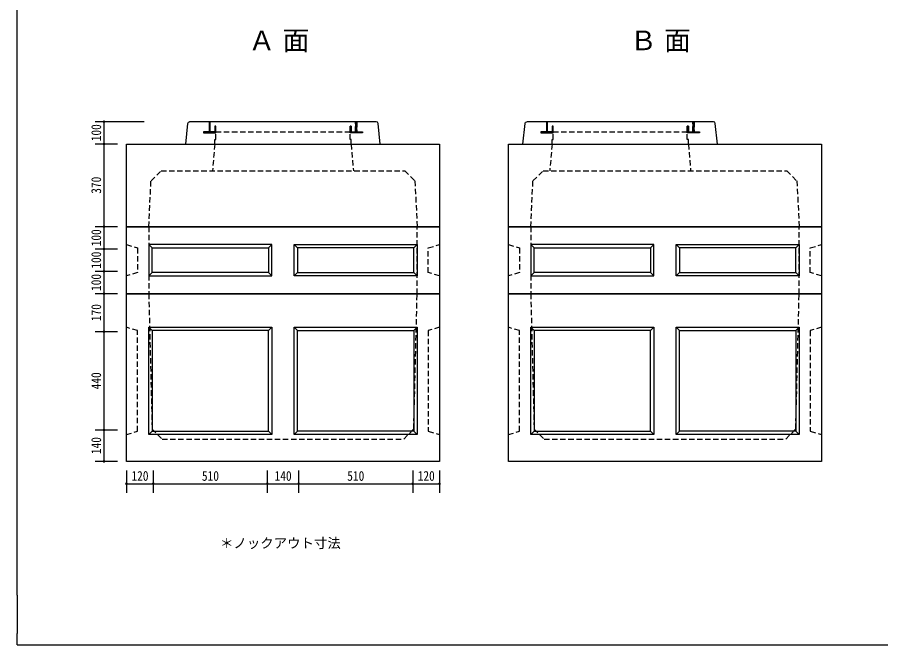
# Model space of a CAD drawing. Units: millimetres, scale not verified. Extents: x -3704 to 3796, y -2790 to 2696.
# Drawn here: x -3704 to 157, y -2790 to 17 of the extents above; entities that cross this region are included whole.
import ezdxf
from ezdxf.enums import TextEntityAlignment as Align

# ---------------------------------------------------------------- set-up
doc = ezdxf.new("R2010")
doc.units = ezdxf.units.MM
doc.header["$LTSCALE"] = 20
doc.linetypes.add('DASHED1', pattern=[1.8, 1.2, -0.6])
doc.layers.add('0-0_レイヤ_1', color=7, linetype='Continuous')
doc.layers.add('0-9_レイヤ10', color=7, linetype='Continuous')
doc.styles.add('HG丸ｺﾞｼｯｸM-PRO', font='')
doc.styles.add('ＭＳ ゴシック', font='')
doc.styles.get('HG丸ｺﾞｼｯｸM-PRO').set_extended_font_data('HG丸ｺﾞｼｯｸM-PRO')
doc.styles.get('ＭＳ ゴシック').set_extended_font_data('MS Gothic')

msp = doc.modelspace()

# ---------------------------------------------------------------- hatches: boundary and pattern name
at = {"layer": '0-9_レイヤ10'}
for points in [[(-3310.12, -450, 1), (-3322.12, -450, 1)], [(-3310.12, -550, 1), (-3322.12, -550, 1)], [(-3310.12, -920, 1), (-3322.12, -920, 1)], [(-3310.12, -1020, 1), (-3322.12, -1020, 1)], [(-3310.12, -1120, 1), (-3322.12, -1120, 1)], [(-3310.12, -1220, 1), (-3322.12, -1220, 1)], [(-3310.12, -1390, 1), (-3322.12, -1390, 1)], [(-3310.12, -1830, 1), (-3322.12, -1830, 1)], [(-3310.12, -1970, 1), (-3322.12, -1970, 1)], [(-3210.12, -2070, 1), (-3222.12, -2070, 1)], [(-3090.12, -2070, 1), (-3102.12, -2070, 1)], [(-2580.12, -2070, 1), (-2592.12, -2070, 1)], [(-2440.12, -2070, 1), (-2452.12, -2070, 1)], [(-1930.12, -2070, 1), (-1942.12, -2070, 1)], [(-1810.12, -2070, 1), (-1822.12, -2070, 1)]]:
    msp.add_hatch(color=256, dxfattribs=at).paths.add_polyline_path(points)

# ---------------------------------------------------------------- linework, layer by layer
at = {"layer": '0-0_レイヤ_1'}
for p, q in [((-3704.12, -2568.82), (-3704.12, 2646.47)), ((-2951.12, -550), (-2941.12, -457.5)), ((-2098.62, -450), (-2933.62, -450)), ((-2846.12, -452), (-2841.12, -452)), ((-2846.12, -454), (-2841.12, -454)), ((-2846.12, -456), (-2841.12, -456)), ((-2846.12, -458), (-2841.12, -458)), ((-2846.12, -460), (-2841.12, -460)), ((-2846.12, -462), (-2841.12, -462)), ((-2191.12, -452), (-2186.12, -452)), ((-2191.12, -454), (-2186.12, -454)), ((-2191.12, -456), (-2186.12, -456)), ((-2191.12, -458), (-2186.12, -458)), ((-2191.12, -460), (-2186.12, -460)), ((-2191.12, -462), (-2186.12, -462)), ((-2081.12, -550), (-2091.12, -457.5)), ((-1443.12, -550), (-1433.12, -457.5)), ((-590.62, -450), (-1425.62, -450)), ((-1338.12, -452), (-1333.12, -452)), ((-1338.12, -454), (-1333.12, -454)), ((-1338.12, -456), (-1333.12, -456)), ((-1338.12, -458), (-1333.12, -458)), ((-1338.12, -460), (-1333.12, -460)), ((-1338.12, -462), (-1333.12, -462)), ((-683.12, -452), (-678.12, -452)), ((-683.12, -454), (-678.12, -454)), ((-683.12, -456), (-678.12, -456)), ((-683.12, -458), (-678.12, -458)), ((-683.12, -460), (-678.12, -460)), ((-683.12, -462), (-678.12, -462)), ((-573.12, -550), (-583.12, -457.5)), ((-2871.12, -496), (-2821.12, -496)), ((-2871.12, -498), (-2821.12, -498)), ((-2871.12, -500), (-2821.12, -500)), ((-2846.12, -464), (-2841.12, -464)), ((-2846.12, -466), (-2841.12, -466)), ((-2846.12, -468), (-2841.12, -468)), ((-2846.12, -470), (-2841.12, -470)), ((-2846.12, -472), (-2841.12, -472)), ((-2846.12, -474), (-2841.12, -474)), ((-2846.12, -476), (-2841.12, -476)), ((-2846.12, -478), (-2841.12, -478)), ((-2846.12, -480), (-2841.12, -480)), ((-2846.12, -482), (-2841.12, -482)), ((-2846.12, -484), (-2841.12, -484)), ((-2846.12, -486), (-2841.12, -486)), ((-2846.12, -488), (-2841.12, -488)), ((-2846.12, -490), (-2841.12, -490)), ((-2846.12, -492), (-2841.12, -492)), ((-2846.12, -494), (-2841.12, -494)), ((-2821.12, -470), (-2816.12, -470)), ((-2821.12, -472), (-2816.12, -472)), ((-2821.12, -474), (-2816.12, -474)), ((-2821.12, -476), (-2816.12, -476)), ((-2821.12, -478), (-2816.12, -478)), ((-2821.12, -480), (-2816.12, -480)), ((-2821.12, -482), (-2816.12, -482)), ((-2821.12, -484), (-2816.12, -484)), ((-2821.12, -486), (-2816.12, -486)), ((-2821.12, -488), (-2816.12, -488)), ((-2821.12, -490), (-2816.12, -490)), ((-2821.12, -492), (-2816.12, -492)), ((-2821.12, -494), (-2816.12, -494)), ((-2821.12, -496), (-2816.12, -496)), ((-2821.12, -498), (-2816.12, -498)), ((-2821.12, -500), (-2816.12, -500)), ((-2216.12, -470), (-2211.12, -470)), ((-2216.12, -472), (-2211.12, -472)), ((-2216.12, -474), (-2211.12, -474)), ((-2216.12, -476), (-2211.12, -476)), ((-2216.12, -478), (-2211.12, -478)), ((-2216.12, -480), (-2211.12, -480)), ((-2216.12, -482), (-2211.12, -482)), ((-2216.12, -484), (-2211.12, -484)), ((-2216.12, -486), (-2211.12, -486)), ((-2216.12, -488), (-2211.12, -488)), ((-2216.12, -490), (-2211.12, -490)), ((-2216.12, -492), (-2211.12, -492)), ((-2216.12, -494), (-2211.12, -494)), ((-2216.12, -496), (-2161.12, -496)), ((-2216.12, -498), (-2161.12, -498)), ((-2191.12, -464), (-2186.12, -464)), ((-2191.12, -466), (-2186.12, -466)), ((-2191.12, -468), (-2186.12, -468)), ((-2191.12, -470), (-2186.12, -470)), ((-2191.12, -472), (-2186.12, -472)), ((-2191.12, -474), (-2186.12, -474)), ((-2191.12, -476), (-2186.12, -476)), ((-2191.12, -478), (-2186.12, -478)), ((-2191.12, -480), (-2186.12, -480)), ((-2191.12, -482), (-2186.12, -482)), ((-2191.12, -484), (-2186.12, -484)), ((-2191.12, -486), (-2186.12, -486)), ((-2191.12, -488), (-2186.12, -488)), ((-2191.12, -490), (-2186.12, -490)), ((-2191.12, -492), (-2186.12, -492)), ((-2191.12, -494), (-2186.12, -494)), ((-1363.12, -496), (-1313.12, -496)), ((-1363.12, -498), (-1313.12, -498)), ((-1363.12, -500), (-1313.12, -500)), ((-1338.12, -464), (-1333.12, -464)), ((-1338.12, -466), (-1333.12, -466)), ((-1338.12, -468), (-1333.12, -468)), ((-1338.12, -470), (-1333.12, -470)), ((-1338.12, -472), (-1333.12, -472)), ((-1338.12, -474), (-1333.12, -474)), ((-1338.12, -476), (-1333.12, -476)), ((-1338.12, -478), (-1333.12, -478)), ((-1338.12, -480), (-1333.12, -480)), ((-1338.12, -482), (-1333.12, -482)), ((-1338.12, -484), (-1333.12, -484)), ((-1338.12, -486), (-1333.12, -486)), ((-1338.12, -488), (-1333.12, -488)), ((-1338.12, -490), (-1333.12, -490)), ((-1338.12, -492), (-1333.12, -492)), ((-1338.12, -494), (-1333.12, -494)), ((-1313.12, -470), (-1308.12, -470)), ((-1313.12, -472), (-1308.12, -472)), ((-1313.12, -474), (-1308.12, -474)), ((-1313.12, -476), (-1308.12, -476)), ((-1313.12, -478), (-1308.12, -478)), ((-1313.12, -480), (-1308.12, -480)), ((-1313.12, -482), (-1308.12, -482)), ((-1313.12, -484), (-1308.12, -484)), ((-1313.12, -486), (-1308.12, -486)), ((-1313.12, -488), (-1308.12, -488)), ((-1313.12, -490), (-1308.12, -490)), ((-1313.12, -492), (-1308.12, -492)), ((-1313.12, -494), (-1308.12, -494)), ((-1313.12, -496), (-1308.12, -496)), ((-1313.12, -498), (-1308.12, -498)), ((-1313.12, -500), (-1308.12, -500)), ((-708.12, -470), (-703.12, -470)), ((-708.12, -472), (-703.12, -472)), ((-708.12, -474), (-703.12, -474)), ((-708.12, -476), (-703.12, -476)), ((-708.12, -478), (-703.12, -478)), ((-708.12, -480), (-703.12, -480)), ((-708.12, -482), (-703.12, -482)), ((-708.12, -484), (-703.12, -484)), ((-708.12, -486), (-703.12, -486)), ((-708.12, -488), (-703.12, -488)), ((-708.12, -490), (-703.12, -490)), ((-708.12, -492), (-703.12, -492)), ((-708.12, -494), (-703.12, -494)), ((-708.12, -496), (-653.12, -496)), ((-708.12, -498), (-653.12, -498)), ((-683.12, -464), (-678.12, -464)), ((-683.12, -466), (-678.12, -466)), ((-683.12, -468), (-678.12, -468)), ((-683.12, -470), (-678.12, -470)), ((-683.12, -472), (-678.12, -472)), ((-683.12, -474), (-678.12, -474)), ((-683.12, -476), (-678.12, -476)), ((-683.12, -478), (-678.12, -478)), ((-683.12, -480), (-678.12, -480)), ((-683.12, -482), (-678.12, -482)), ((-683.12, -484), (-678.12, -484)), ((-683.12, -486), (-678.12, -486)), ((-683.12, -488), (-678.12, -488)), ((-683.12, -490), (-678.12, -490)), ((-683.12, -492), (-678.12, -492)), ((-683.12, -494), (-678.12, -494)), ((-2751.12, -550), (-1881.12, -550)), ((-1043.12, -550), (-173.12, -550)), ((-2581.12, -1015), (-2566.12, -1000)), ((-2451.12, -1015), (-2466.12, -1000)), ((-1931.12, -1015), (-1916.12, -1000)), ((-873.12, -1015), (-858.12, -1000)), ((-743.12, -1015), (-758.12, -1000)), ((-223.12, -1015), (-208.12, -1000)), ((-3116.12, -1140), (-3101.12, -1125)), ((-2566.12, -1140), (-2581.12, -1125)), ((-1916.12, -1140), (-1931.12, -1125)), ((-1408.12, -1140), (-1393.12, -1125)), ((-858.12, -1140), (-873.12, -1125)), ((-208.12, -1140), (-223.12, -1125)), ((-3216.12, -1220), (-1816.12, -1220)), ((-1508.12, -1220), (-108.12, -1220)), ((-3116.12, -1370), (-3101.12, -1385)), ((-2581.12, -1385), (-2566.12, -1370)), ((-2466.12, -1370), (-2451.12, -1385)), ((-1916.12, -1370), (-1931.12, -1385)), ((-1408.12, -1370), (-1393.12, -1385)), ((-873.12, -1385), (-858.12, -1370)), ((-758.12, -1370), (-743.12, -1385)), ((-208.12, -1370), (-223.12, -1385)), ((-3116.12, -1850), (-3101.12, -1835)), ((-2566.12, -1850), (-2581.12, -1835)), ((-2466.12, -1850), (-2451.12, -1835)), ((-1916.12, -1850), (-1931.12, -1835)), ((-1408.12, -1850), (-1393.12, -1835)), ((-858.12, -1850), (-873.12, -1835)), ((-758.12, -1850), (-743.12, -1835)), ((-208.12, -1850), (-223.12, -1835)), ((-3704.12, -2568.82), (-3704.12, -2740.32)), ((-3704.12, -2790.32), (-3704.12, -2740.32)), ((-3704.12, -2790.32), (-3532.94, -2790.32))]:
    msp.add_line(p, q, dxfattribs=at)
at = {"layer": '0-0_レイヤ_1', "linetype": 'DASHED1'}
for p, q in [((-2816.12, -495), (-2216.12, -495)), ((-1308.12, -495), (-708.12, -495)), ((-2821.12, -550), (-2831.12, -670)), ((-2211.12, -550), (-2201.12, -670)), ((-1313.12, -550), (-1323.12, -670)), ((-703.12, -550), (-693.12, -670)), ((-3116.12, -920), (-3116.12, -1220)), ((-1916.12, -1220), (-1916.12, -920)), ((-1408.12, -920), (-1408.12, -1220)), ((-208.12, -1220), (-208.12, -920))]:
    msp.add_line(p, q, dxfattribs=at)
at = {"layer": '0-0_レイヤ_1'}
for points in [[(-2941.12, -457.5), (-2939.11, -452.18), (-2933.62, -450)], [(-2841.12, -495), (-2841.12, -450), (-2846.12, -450), (-2846.12, -495)], [(-2091.12, -457.5), (-2093.57, -451.85), (-2098.62, -450)], [(-1433.12, -457.5), (-1431.11, -452.18), (-1425.62, -450)], [(-1333.12, -495), (-1333.12, -450), (-1338.12, -450), (-1338.12, -495)], [(-583.12, -457.5), (-585.57, -451.85), (-590.62, -450)], [(-2821.12, -495), (-2871.12, -495), (-2871.12, -500), (-2821.12, -500)], [(-1313.12, -495), (-1363.12, -495), (-1363.12, -500), (-1313.12, -500)], [(-3116.12, -1000), (-3101.12, -1015), (-2581.12, -1015), (-2581.12, -1125), (-3101.12, -1125), (-3101.12, -1015)], [(-1408.12, -1000), (-1393.12, -1015), (-873.12, -1015), (-873.12, -1125), (-1393.12, -1125), (-1393.12, -1015)], [(-2466.12, -1140), (-2451.12, -1125), (-1931.12, -1125), (-1931.12, -1015), (-2451.12, -1015), (-2451.12, -1125)], [(-758.12, -1140), (-743.12, -1125), (-223.12, -1125), (-223.12, -1015), (-743.12, -1015), (-743.12, -1125)], [(-3532.94, -2790.32), (3545.88, -2790.32), (3795.88, -2790.32), (3795.88, -2740.32)]]:
    msp.add_lwpolyline(points, dxfattribs=at)
at = {"layer": '0-0_レイヤ_1', "linetype": 'DASHED1'}
for points in [[(-2821.12, -550), (-2821.12, -530), (-2816.12, -530), (-2816.12, -470), (-2821.12, -470), (-2821.12, -495), (-2841.12, -495), (-2841.12, -450), (-2846.12, -450), (-2846.12, -495), (-2871.12, -495), (-2871.12, -500), (-2816.12, -500)], [(-2211.12, -550), (-2211.12, -530), (-2216.12, -530), (-2216.12, -470), (-2211.12, -470), (-2211.12, -495), (-2191.12, -495), (-2191.12, -450), (-2186.12, -450), (-2186.12, -495), (-2161.12, -495), (-2161.12, -500), (-2216.12, -500)], [(-1313.12, -550), (-1313.12, -530), (-1308.12, -530), (-1308.12, -470), (-1313.12, -470), (-1313.12, -495), (-1333.12, -495), (-1333.12, -450), (-1338.12, -450), (-1338.12, -495), (-1363.12, -495), (-1363.12, -500), (-1308.12, -500)], [(-703.12, -550), (-703.12, -530), (-708.12, -530), (-708.12, -470), (-703.12, -470), (-703.12, -495), (-683.12, -495), (-683.12, -450), (-678.12, -450), (-678.12, -495), (-653.12, -495), (-653.12, -500), (-708.12, -500)], [(-3116.12, -920), (-3106.12, -715), (-3061.12, -670), (-1971.12, -670), (-1926.12, -715), (-1916.12, -920)], [(-1408.12, -920), (-1398.12, -715), (-1353.12, -670), (-263.12, -670), (-218.12, -715), (-208.12, -920)], [(-3216.12, -1000), (-3166.12, -1015), (-3166.12, -1125), (-3216.12, -1140)], [(-1816.12, -1140), (-1866.12, -1125), (-1866.12, -1015), (-1816.12, -1000)], [(-1508.12, -1000), (-1458.12, -1015), (-1458.12, -1125), (-1508.12, -1140)], [(-108.12, -1140), (-158.12, -1125), (-158.12, -1015), (-108.12, -1000)], [(-3116.12, -1220), (-3101.12, -1825), (-3056.12, -1870), (-1976.12, -1870), (-1931.12, -1825), (-1916.12, -1220)], [(-1408.12, -1220), (-1393.12, -1825), (-1348.12, -1870), (-268.12, -1870), (-223.12, -1825), (-208.12, -1220)], [(-3216.12, -1850), (-3166.12, -1835), (-3166.12, -1385), (-3216.12, -1370)], [(-1816.12, -1370), (-1866.12, -1385), (-1866.12, -1835), (-1816.12, -1850)], [(-1508.12, -1850), (-1458.12, -1835), (-1458.12, -1385), (-1508.12, -1370)], [(-108.12, -1370), (-158.12, -1385), (-158.12, -1835), (-108.12, -1850)]]:
    msp.add_lwpolyline(points, dxfattribs=at)
at = {"layer": '0-0_レイヤ_1'}
for points in [[(-2191.12, -495), (-2186.12, -495), (-2186.12, -450), (-2191.12, -450)], [(-683.12, -495), (-678.12, -495), (-678.12, -450), (-683.12, -450)], [(-2816.12, -500), (-2816.12, -470), (-2821.12, -470), (-2821.12, -500)], [(-2216.12, -495), (-2211.12, -495), (-2211.12, -470), (-2216.12, -470)], [(-2216.12, -495), (-2161.12, -495), (-2161.12, -500), (-2216.12, -500)], [(-1308.12, -500), (-1308.12, -470), (-1313.12, -470), (-1313.12, -500)], [(-708.12, -495), (-703.12, -495), (-703.12, -470), (-708.12, -470)], [(-708.12, -495), (-653.12, -495), (-653.12, -500), (-708.12, -500)], [(-3216.12, -920), (-3216.12, -550), (-1816.12, -550), (-1816.12, -920)], [(-1508.12, -920), (-1508.12, -550), (-108.12, -550), (-108.12, -920)], [(-3216.12, -1220), (-3216.12, -920), (-1816.12, -920), (-1816.12, -1220)], [(-1508.12, -1220), (-1508.12, -920), (-108.12, -920), (-108.12, -1220)], [(-3116.12, -1000), (-3116.12, -1140), (-2566.12, -1140), (-2566.12, -1000)], [(-2466.12, -1140), (-2466.12, -1000), (-1916.12, -1000), (-1916.12, -1140)], [(-1408.12, -1000), (-1408.12, -1140), (-858.12, -1140), (-858.12, -1000)], [(-758.12, -1140), (-758.12, -1000), (-208.12, -1000), (-208.12, -1140)], [(-3216.12, -1970), (-3216.12, -1220), (-1816.12, -1220), (-1816.12, -1970)], [(-1508.12, -1970), (-1508.12, -1220), (-108.12, -1220), (-108.12, -1970)], [(-3116.12, -1370), (-2566.12, -1370), (-2566.12, -1850), (-3116.12, -1850)], [(-2581.12, -1835), (-2581.12, -1385), (-3101.12, -1385), (-3101.12, -1835)], [(-2466.12, -1850), (-2466.12, -1370), (-1916.12, -1370), (-1916.12, -1850)], [(-2451.12, -1835), (-2451.12, -1385), (-1931.12, -1385), (-1931.12, -1835)], [(-1408.12, -1370), (-858.12, -1370), (-858.12, -1850), (-1408.12, -1850)], [(-873.12, -1835), (-873.12, -1385), (-1393.12, -1385), (-1393.12, -1835)], [(-758.12, -1850), (-758.12, -1370), (-208.12, -1370), (-208.12, -1850)], [(-743.12, -1835), (-743.12, -1385), (-223.12, -1385), (-223.12, -1835)]]:
    msp.add_lwpolyline(points, close=True, dxfattribs=at)
at = {"layer": '0-9_レイヤ10'}
for p, q in [((-3136.12, -450), (-3356.12, -450)), ((-3316.12, -550), (-3316.12, -450)), ((-3256.12, -550), (-3356.12, -550)), ((-3316.12, -920), (-3316.12, -550)), ((-3256.12, -920), (-3356.12, -920)), ((-3316.12, -1020), (-3316.12, -920)), ((-3256.12, -1020), (-3356.12, -1020)), ((-3316.12, -1120), (-3316.12, -1020)), ((-3256.12, -1120), (-3356.12, -1120)), ((-3316.12, -1220), (-3316.12, -1120)), ((-3256.12, -1220), (-3356.12, -1220)), ((-3316.12, -1390), (-3316.12, -1220)), ((-3256.12, -1390), (-3356.12, -1390)), ((-3316.12, -1830), (-3316.12, -1390)), ((-3256.12, -1830), (-3356.12, -1830)), ((-3316.12, -1970), (-3316.12, -1830)), ((-3256.12, -1970), (-3356.12, -1970)), ((-3216.12, -2010), (-3216.12, -2110)), ((-3096.12, -2010), (-3096.12, -2110)), ((-2586.12, -2010), (-2586.12, -2110)), ((-2446.12, -2010), (-2446.12, -2110)), ((-1936.12, -2010), (-1936.12, -2110)), ((-1816.12, -2010), (-1816.12, -2110)), ((-3216.12, -2070), (-3096.12, -2070)), ((-3096.12, -2070), (-2586.12, -2070)), ((-2586.12, -2070), (-2446.12, -2070)), ((-2446.12, -2070), (-1936.12, -2070)), ((-1936.12, -2070), (-1816.12, -2070))]:
    msp.add_line(p, q, dxfattribs=at)

# ---------------------------------------------------------------- texts
at = {"layer": '0-0_レイヤ_1', "style": 'HG丸ｺﾞｼｯｸM-PRO'}
for s, p in [('Ａ 面', (-2670.67, -156.83)), ('Ｂ 面', (-964.65, -156.83))]:
    msp.add_text(s, height=87.98, dxfattribs=at).set_placement(p, align=Align.BOTTOM_LEFT)
at = {"layer": '0-9_レイヤ10', "style": 'ＭＳ ゴシック', "width": 0.85}
for s, p in [('100', (-3316.12, -537.5)), ('370', (-3316.12, -772.5)), ('100', (-3316.12, -1007.5)), ('100', (-3316.12, -1107.5)), ('100', (-3316.12, -1207.5)), ('170', (-3316.12, -1342.5)), ('440', (-3316.12, -1647.5)), ('140', (-3316.12, -1937.5))]:
    msp.add_text(s, height=43.99, rotation=90, dxfattribs=at).set_placement(p, align=Align.BOTTOM_LEFT)
for s, p in [('120', (-3193.62, -2070)), ('510', (-2878.62, -2070)), ('140', (-2553.62, -2070)), ('510', (-2228.62, -2070)), ('120', (-1913.62, -2070))]:
    msp.add_text(s, height=43.99, dxfattribs=at).set_placement(p, align=Align.BOTTOM_LEFT)
at = {"layer": '0-9_レイヤ10', "style": 'HG丸ｺﾞｼｯｸM-PRO'}
msp.add_text('＊ノックアウト寸法', height=43.99, dxfattribs=at).set_placement((-2797.61, -2371), align=Align.BOTTOM_LEFT)

doc.saveas('drawing.dxf')
